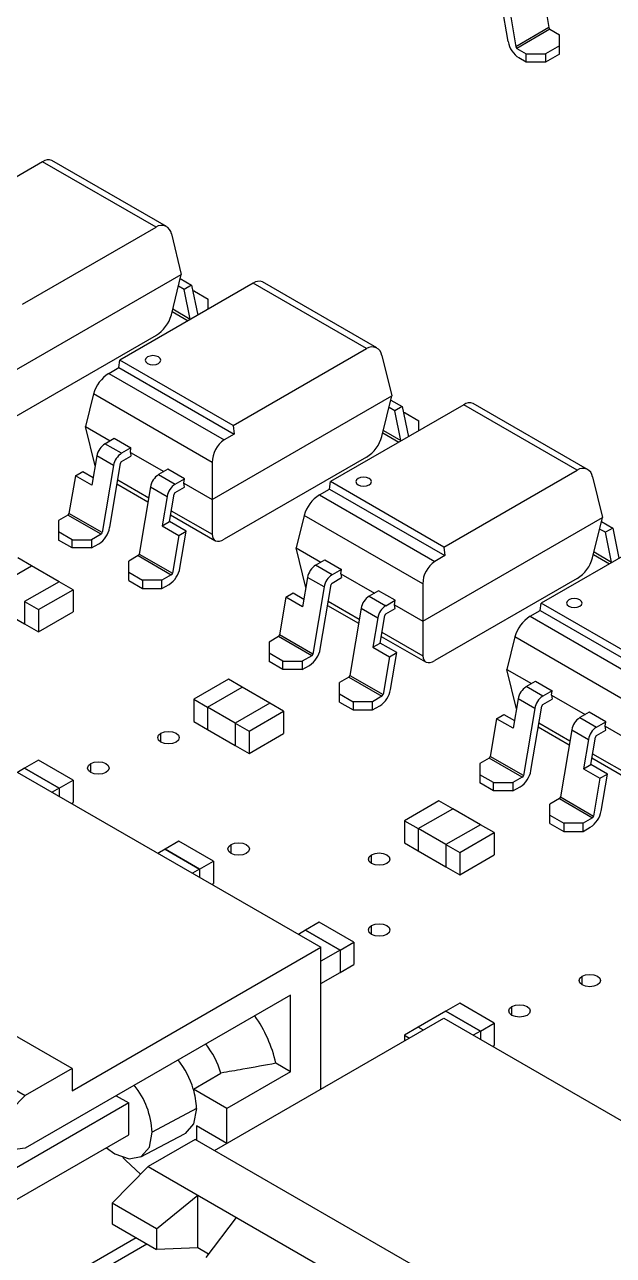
# Model space of a CAD drawing. Header units: millimetres. Extents: x 125 to 686, y 158 to 585.
# Drawn here: x 211.44 to 226.5, y 495.04 to 526.55 of the extents above; entities that cross this region are included whole.
import ezdxf

# ---------------------------------------------------------------- set-up
doc = ezdxf.new("R2010")
doc.units = ezdxf.units.MM

msp = doc.modelspace()

# ---------------------------------------------------------------- linework, layer by layer
at = {"color": 7, "linetype": 'Continuous', "lineweight": 25}
for p, q in [((224.558, 528.197), (224.847, 526.478)), ((223.807, 526.118), (223.648, 527.063)), ((223.836, 526.955), (223.998, 525.988)), ((224.847, 526.478), (223.998, 525.988)), ((224.875, 526.436), (224.026, 525.946)), ((224.875, 526.436), (225.115, 526.297)), ((225.115, 526.011), (224.762, 525.807)), ((225.115, 525.799), (225.115, 526.297)), ((224.026, 525.946), (224.267, 525.807)), ((224.267, 525.595), (224.083, 525.701)), ((224.267, 525.595), (224.267, 525.807)), ((224.267, 525.807), (224.762, 525.807)), ((224.762, 525.807), (224.762, 525.595)), ((225.115, 525.799), (224.762, 525.595)), ((224.762, 525.595), (224.267, 525.595)), ((211.896, 523.043), (208.484, 521.073)), ((214.797, 521.368), (211.896, 523.043)), ((215.062, 521.385), (212.132, 523.076)), ((211.384, 519.398), (214.797, 521.368)), ((215.19, 521.194), (215.442, 520.158)), ((210.846, 517.504), (215.442, 520.158)), ((215.19, 519.121), (215.442, 520.158)), ((215.416, 520.051), (215.704, 519.885)), ((217.284, 519.932), (213.872, 517.962)), ((215.516, 519.776), (215.37, 519.86)), ((215.704, 519.885), (215.516, 519.776)), ((215.675, 519.015), (215.516, 519.776)), ((215.704, 519.885), (215.865, 519.113)), ((215.782, 519.725), (215.737, 519.725)), ((215.782, 519.725), (216.135, 519.521)), ((220.185, 518.258), (217.284, 519.932)), ((220.45, 518.274), (217.52, 519.965)), ((216.135, 519.269), (216.135, 519.521)), ((190.729, 519.256), (219.013, 502.928)), ((215.211, 519.208), (215.621, 518.972)), ((215.227, 519.273), (215.675, 519.015)), ((215.677, 519.004), (215.675, 519.015)), ((214.797, 518.592), (211.153, 516.489)), ((216.772, 516.288), (220.185, 518.258)), ((213.847, 517.772), (213.872, 517.962)), ((216.772, 516.288), (213.872, 517.962)), ((220.578, 518.084), (220.83, 517.047)), ((213.591, 517.625), (213.847, 517.772)), ((213.591, 517.625), (216.542, 515.922)), ((213.847, 517.772), (216.797, 516.069)), ((213.198, 517.096), (212.996, 516.263)), ((216.234, 515.343), (213.198, 517.096)), ((216.234, 514.394), (220.83, 517.047)), ((220.578, 516.01), (220.83, 517.047)), ((220.804, 516.94), (221.092, 516.774)), ((225.838, 515.164), (222.908, 516.855)), ((222.673, 516.822), (219.26, 514.852)), ((220.904, 516.666), (220.758, 516.75)), ((221.092, 516.774), (220.904, 516.666)), ((221.063, 515.904), (220.904, 516.666)), ((221.092, 516.774), (221.253, 516.002)), ((221.17, 516.614), (221.125, 516.614)), ((221.17, 516.614), (221.523, 516.41)), ((225.573, 515.147), (222.673, 516.822)), ((212.996, 516.263), (213.625, 515.9)), ((213.242, 515.253), (212.996, 516.263)), ((216.772, 516.288), (216.797, 516.069)), ((221.523, 516.158), (221.523, 516.41)), ((212.649, 499.825), (184.365, 516.153)), ((213.492, 515.823), (213.73, 515.961)), ((213.73, 515.961), (214.154, 515.716)), ((216.797, 516.069), (216.542, 515.922)), ((220.599, 516.098), (221.009, 515.861)), ((220.615, 516.163), (221.063, 515.904)), ((221.065, 515.894), (221.063, 515.904)), ((213.917, 515.579), (213.492, 515.823)), ((214.154, 515.716), (213.917, 515.579)), ((214.141, 515.602), (214.154, 515.716)), ((214.141, 515.602), (214.997, 515.108)), ((214.141, 515.602), (214.154, 515.503)), ((183.163, 515.459), (211.447, 499.131)), ((213.285, 515.51), (213.158, 514.758)), ((213.709, 515.265), (213.285, 515.51)), ((213.612, 513.676), (213.889, 515.324)), ((213.917, 515.366), (214.154, 515.503)), ((216.234, 515.343), (216.234, 513.503)), ((220.185, 515.482), (216.542, 513.378)), ((212.734, 515.002), (212.571, 514.035)), ((212.734, 515.002), (212.922, 515.111)), ((213.158, 514.758), (212.734, 515.002)), ((212.922, 515.111), (213.192, 514.955)), ((213.709, 515.265), (213.42, 513.546)), ((215.102, 515.169), (214.864, 515.032)), ((214.864, 515.032), (215.288, 514.787)), ((215.526, 514.924), (215.102, 515.169)), ((222.161, 513.177), (225.573, 515.147)), ((225.966, 514.973), (226.219, 513.937)), ((213.799, 514.792), (214.592, 514.334)), ((213.817, 514.898), (214.61, 514.44)), ((214.657, 514.718), (214.367, 512.999)), ((214.657, 514.718), (215.081, 514.473)), ((215.288, 514.787), (215.526, 514.924)), ((215.288, 514.574), (215.526, 514.711)), ((215.513, 514.81), (215.526, 514.924)), ((215.513, 514.81), (216.234, 514.394)), ((215.526, 514.711), (215.513, 514.81)), ((218.979, 514.514), (219.235, 514.662)), ((219.235, 514.662), (219.26, 514.852)), ((219.235, 514.662), (222.185, 512.959)), ((222.161, 513.177), (219.26, 514.852)), ((215.081, 514.473), (214.954, 513.721)), ((215.142, 513.829), (215.261, 514.533)), ((218.979, 514.514), (221.93, 512.811)), ((213.42, 513.546), (212.571, 514.035)), ((215.189, 514.106), (216.234, 513.503)), ((212.544, 513.994), (212.303, 513.855)), ((212.303, 513.855), (212.303, 513.357)), ((213.392, 513.504), (212.544, 513.994)), ((214.954, 513.721), (215.142, 513.829)), ((214.954, 513.721), (215.379, 513.476)), ((215.567, 513.584), (215.142, 513.829)), ((215.171, 514), (216.306, 513.345)), ((218.586, 513.985), (218.384, 513.153)), ((221.622, 512.233), (218.586, 513.985)), ((221.622, 511.283), (226.219, 513.937)), ((228.061, 513.711), (224.648, 511.741)), ((225.966, 512.9), (226.219, 513.937)), ((226.193, 513.83), (226.48, 513.664)), ((212.656, 513.365), (212.303, 513.569)), ((213.392, 513.504), (213.151, 513.365)), ((215.379, 513.476), (215.216, 512.509)), ((215.379, 513.476), (215.567, 513.584)), ((215.408, 512.639), (215.567, 513.584)), ((226.292, 513.555), (226.146, 513.639)), ((226.48, 513.664), (226.292, 513.555)), ((226.451, 512.794), (226.292, 513.555)), ((226.48, 513.664), (226.641, 512.892)), ((212.656, 513.153), (212.303, 513.357)), ((212.656, 513.153), (212.656, 513.365)), ((212.656, 513.365), (213.151, 513.365)), ((213.151, 513.153), (212.656, 513.153)), ((213.151, 513.365), (213.151, 513.153)), ((213.151, 513.153), (213.335, 513.259)), ((218.384, 513.153), (219.013, 512.79)), ((218.63, 512.142), (218.384, 513.153)), ((222.161, 513.177), (222.185, 512.959)), ((211.613, 512.697), (211.26, 512.902)), ((214.34, 512.957), (214.099, 512.818)), ((214.099, 512.32), (214.099, 512.818)), ((214.34, 512.957), (215.188, 512.467)), ((214.367, 512.999), (215.216, 512.509)), ((218.88, 512.713), (219.118, 512.85)), ((219.118, 512.85), (219.542, 512.605)), ((222.185, 512.959), (221.93, 512.811)), ((225.987, 512.987), (226.397, 512.751)), ((226.003, 513.052), (226.451, 512.794)), ((226.454, 512.783), (226.451, 512.794)), ((210.729, 512.187), (211.613, 512.697)), ((210.73, 512.187), (211.613, 512.696)), ((211.613, 512.697), (211.613, 512.696)), ((212.319, 512.288), (211.613, 512.696)), ((214.099, 512.532), (214.452, 512.328)), ((215.188, 512.467), (214.947, 512.328)), ((219.305, 512.468), (218.88, 512.713)), ((219.542, 512.605), (219.305, 512.468)), ((219.529, 512.492), (219.542, 512.605)), ((219.529, 512.492), (220.385, 511.998)), ((219.529, 512.492), (219.542, 512.393)), ((212.32, 512.289), (211.436, 511.779)), ((212.674, 512.085), (212.32, 512.289)), ((214.099, 512.32), (214.452, 512.116)), ((214.947, 512.328), (214.452, 512.328)), ((214.452, 512.328), (214.452, 512.116)), ((214.947, 512.116), (214.947, 512.328)), ((214.947, 512.116), (215.131, 512.222)), ((218.673, 512.4), (218.546, 511.647)), ((219.097, 512.155), (218.673, 512.4)), ((219.097, 512.155), (218.808, 510.435)), ((219, 510.566), (219.277, 512.214)), ((219.305, 512.256), (219.542, 512.393)), ((221.622, 512.233), (221.622, 510.392)), ((225.573, 512.371), (221.93, 510.268)), ((211.79, 511.575), (212.674, 512.085)), ((212.674, 512.085), (212.674, 511.514)), ((214.452, 512.116), (214.947, 512.116)), ((218.122, 511.892), (217.959, 510.925)), ((218.122, 511.892), (218.31, 512.001)), ((218.546, 511.647), (218.122, 511.892)), ((218.31, 512.001), (218.58, 511.845)), ((220.49, 512.058), (220.252, 511.921)), ((220.252, 511.921), (220.676, 511.676)), ((220.914, 511.813), (220.49, 512.058)), ((220.676, 511.676), (220.914, 511.813)), ((220.901, 511.7), (220.914, 511.813)), ((210.73, 511.616), (211.436, 511.208)), ((211.436, 511.779), (211.79, 511.575)), ((211.436, 511.779), (211.436, 511.207)), ((211.79, 511.575), (211.79, 511.003)), ((211.79, 511.003), (212.674, 511.514)), ((219.187, 511.682), (219.98, 511.224)), ((219.205, 511.788), (219.998, 511.33)), ((220.045, 511.608), (219.755, 509.888)), ((220.045, 511.608), (220.469, 511.363)), ((220.676, 511.464), (220.914, 511.601)), ((220.901, 511.7), (221.622, 511.283)), ((220.914, 511.601), (220.901, 511.7)), ((224.367, 511.404), (224.623, 511.551)), ((224.623, 511.551), (224.648, 511.741)), ((224.623, 511.551), (227.574, 509.848)), ((227.549, 510.067), (224.648, 511.741)), ((211.436, 511.207), (211.79, 511.003)), ((220.469, 511.363), (220.342, 510.61)), ((220.53, 510.719), (220.649, 511.422)), ((224.367, 511.404), (227.318, 509.701)), ((217.932, 510.883), (217.691, 510.744)), ((218.78, 510.393), (217.932, 510.883)), ((218.808, 510.435), (217.959, 510.925)), ((220.559, 510.89), (221.694, 510.234)), ((220.577, 510.996), (221.622, 510.392)), ((223.975, 510.875), (223.772, 510.042)), ((227.01, 509.122), (223.975, 510.875)), ((217.691, 510.744), (217.691, 510.246)), ((220.342, 510.61), (220.53, 510.719)), ((220.342, 510.61), (220.767, 510.365)), ((220.955, 510.474), (220.53, 510.719)), ((218.044, 510.254), (217.691, 510.458)), ((218.044, 510.042), (217.691, 510.246)), ((218.044, 510.254), (218.539, 510.254)), ((218.044, 510.042), (218.044, 510.254)), ((218.78, 510.393), (218.539, 510.254)), ((218.539, 510.254), (218.539, 510.042)), ((220.767, 510.365), (220.604, 509.398)), ((220.767, 510.365), (220.955, 510.474)), ((220.796, 509.529), (220.955, 510.474)), ((218.539, 510.042), (218.044, 510.042)), ((218.539, 510.042), (218.723, 510.148)), ((223.772, 510.042), (224.401, 509.679)), ((224.018, 509.032), (223.772, 510.042)), ((216.648, 509.791), (215.764, 509.281)), ((217.001, 509.587), (216.648, 509.791)), ((219.728, 509.846), (219.487, 509.707)), ((219.487, 509.209), (219.487, 509.707)), ((219.728, 509.846), (220.576, 509.357)), ((219.755, 509.888), (220.604, 509.398)), ((224.269, 509.602), (224.506, 509.74)), ((224.693, 509.357), (224.269, 509.602)), ((224.506, 509.74), (224.93, 509.495)), ((216.118, 509.077), (217.001, 509.587)), ((216.118, 509.076), (217.001, 509.586)), ((217.001, 509.587), (217.001, 509.585)), ((217.707, 509.178), (217.001, 509.586)), ((219.487, 509.422), (219.84, 509.217)), ((220.576, 509.357), (220.335, 509.217)), ((224.061, 509.289), (223.935, 508.537)), ((224.485, 509.044), (224.061, 509.289)), ((224.93, 509.495), (224.693, 509.357)), ((224.917, 509.381), (224.93, 509.495)), ((224.917, 509.381), (225.773, 508.887)), ((224.917, 509.381), (224.93, 509.282)), ((215.764, 509.281), (216.118, 509.077)), ((215.764, 509.281), (215.764, 508.709)), ((216.118, 509.077), (216.118, 508.505)), ((216.825, 508.668), (216.118, 509.076)), ((216.118, 509.076), (216.118, 508.506)), ((217.709, 509.179), (216.825, 508.668)), ((217.178, 508.464), (218.062, 508.975)), ((218.062, 508.975), (217.709, 509.179)), ((218.062, 508.975), (218.062, 508.403)), ((219.487, 509.209), (219.84, 509.005)), ((220.335, 509.217), (219.84, 509.217)), ((219.84, 509.217), (219.84, 509.005)), ((219.84, 509.005), (220.335, 509.005)), ((220.335, 509.005), (220.335, 509.217)), ((220.335, 509.005), (220.519, 509.111)), ((224.485, 509.044), (224.196, 507.325)), ((224.388, 507.455), (224.665, 509.103)), ((224.693, 509.145), (224.93, 509.282)), ((215.764, 508.709), (216.118, 508.505)), ((216.825, 508.668), (217.178, 508.464)), ((216.825, 508.668), (216.825, 508.097)), ((223.51, 508.781), (223.348, 507.814)), ((223.51, 508.781), (223.698, 508.89)), ((223.935, 508.537), (223.51, 508.781)), ((223.698, 508.89), (223.968, 508.734)), ((224.593, 508.677), (225.386, 508.219)), ((225.878, 508.948), (225.64, 508.81)), ((225.64, 508.81), (226.065, 508.566)), ((226.302, 508.703), (225.878, 508.948)), ((226.065, 508.566), (226.302, 508.703)), ((226.289, 508.589), (226.302, 508.703)), ((214.923, 508.185), (214.923, 508.409)), ((216.118, 508.506), (216.825, 508.098)), ((216.118, 508.505), (216.118, 508.506)), ((217.178, 508.464), (217.178, 507.893)), ((217.178, 507.893), (218.062, 508.403)), ((224.576, 508.571), (225.368, 508.113)), ((225.433, 508.497), (225.144, 506.778)), ((225.433, 508.497), (225.857, 508.252)), ((226.065, 508.353), (226.302, 508.49)), ((226.289, 508.589), (227.01, 508.173)), ((226.302, 508.49), (226.289, 508.589)), ((216.825, 508.097), (217.178, 507.893)), ((225.857, 508.252), (225.731, 507.5)), ((225.919, 507.608), (226.037, 508.312)), ((211.79, 507.717), (211.436, 507.513)), ((212.674, 507.207), (211.79, 507.717)), ((223.32, 507.773), (223.079, 507.634)), ((224.168, 507.283), (223.32, 507.773)), ((224.196, 507.325), (223.348, 507.814)), ((225.947, 507.779), (227.082, 507.124)), ((225.965, 507.885), (227.01, 507.282)), ((211.437, 507.512), (211.254, 507.407)), ((211.436, 507.513), (212.32, 507.003)), ((211.436, 507.513), (211.436, 507.512)), ((212.32, 507.003), (211.437, 507.512)), ((213.126, 507.407), (213.126, 507.632)), ((223.079, 507.634), (223.079, 507.136)), ((225.731, 507.5), (225.919, 507.608)), ((225.731, 507.5), (226.155, 507.255)), ((226.343, 507.363), (225.919, 507.608)), ((212.32, 507.003), (212.674, 507.207)), ((212.674, 507.207), (212.674, 506.636)), ((223.433, 507.144), (223.079, 507.348)), ((223.433, 506.931), (223.079, 507.136)), ((223.433, 506.931), (223.433, 507.144)), ((223.433, 507.144), (223.928, 507.144)), ((224.168, 507.283), (223.928, 507.144)), ((223.928, 507.144), (223.928, 506.931)), ((226.155, 507.255), (225.992, 506.288)), ((226.155, 507.255), (226.343, 507.363)), ((226.184, 506.418), (226.343, 507.363)), ((212.32, 507.003), (212.137, 506.897)), ((212.32, 507.003), (212.32, 506.792)), ((212.32, 507.003), (212.32, 506.791)), ((223.928, 506.931), (223.433, 506.931)), ((223.928, 506.931), (224.111, 507.038)), ((225.144, 506.778), (225.992, 506.288)), ((212.632, 506.611), (212.674, 506.636)), ((222.036, 506.681), (221.152, 506.17)), ((221.506, 505.966), (222.39, 506.476)), ((221.506, 505.966), (222.389, 506.475)), ((222.39, 506.476), (222.036, 506.681)), ((223.095, 506.067), (222.389, 506.475)), ((222.39, 506.476), (222.39, 506.475)), ((225.116, 506.736), (224.875, 506.597)), ((224.875, 506.099), (224.875, 506.597)), ((225.116, 506.736), (225.964, 506.246)), ((221.152, 506.17), (221.506, 505.966)), ((221.152, 506.17), (221.152, 505.599)), ((224.875, 506.311), (225.229, 506.107)), ((225.964, 506.246), (225.724, 506.107)), ((222.213, 505.558), (221.506, 505.966)), ((221.506, 505.966), (221.506, 505.395)), ((221.506, 505.966), (221.506, 505.395)), ((223.097, 506.068), (222.213, 505.558)), ((222.566, 505.354), (223.45, 505.864)), ((223.45, 505.864), (223.097, 506.068)), ((223.45, 505.864), (223.45, 505.293)), ((224.875, 506.099), (225.229, 505.895)), ((225.724, 506.107), (225.229, 506.107)), ((225.229, 506.107), (225.229, 505.895)), ((225.229, 505.895), (225.724, 505.895)), ((225.724, 505.895), (225.724, 506.107)), ((225.724, 505.895), (225.907, 506.001)), ((215.382, 505.644), (215.029, 505.44)), ((216.266, 505.133), (215.382, 505.644)), ((216.719, 505.333), (216.719, 505.558)), ((221.152, 505.599), (221.506, 505.395)), ((222.213, 505.558), (222.566, 505.354)), ((222.213, 505.558), (222.213, 504.986)), ((215.029, 505.438), (214.846, 505.333)), ((215.029, 505.44), (215.912, 504.929)), ((215.029, 505.44), (215.029, 505.438)), ((215.912, 504.929), (215.029, 505.438)), ((220.311, 505.074), (220.311, 505.299)), ((221.506, 505.395), (222.213, 504.987)), ((221.506, 505.395), (221.506, 505.395)), ((222.566, 505.354), (222.566, 504.782)), ((222.566, 504.782), (223.45, 505.293)), ((215.912, 504.929), (215.729, 504.823)), ((215.912, 504.929), (216.266, 505.133)), ((215.912, 504.929), (215.912, 504.718)), ((215.912, 504.929), (215.912, 504.717)), ((216.266, 505.133), (216.266, 504.562)), ((222.213, 504.986), (222.566, 504.782)), ((216.224, 504.538), (216.266, 504.562)), ((218.621, 503.365), (218.439, 503.259)), ((218.974, 503.57), (218.621, 503.366)), ((218.621, 503.366), (218.621, 503.364)), ((218.621, 503.366), (219.505, 502.856)), ((219.504, 502.855), (218.621, 503.365)), ((219.858, 503.06), (218.974, 503.57)), ((220.311, 503.26), (220.311, 503.484)), ((219.505, 502.856), (219.858, 503.06)), ((219.858, 503.06), (219.858, 502.488)), ((212.649, 499.254), (219.013, 502.928)), ((219.013, 499.294), (219.013, 502.928)), ((219.504, 502.855), (219.013, 502.572)), ((219.504, 502.855), (219.504, 502.284)), ((219.505, 502.856), (219.505, 502.284)), ((219.505, 502.284), (219.858, 502.488)), ((219.013, 502.001), (219.504, 502.284)), ((219.504, 502.284), (219.505, 502.284)), ((225.699, 501.964), (225.699, 502.188)), ((218.235, 501.703), (211.447, 497.784)), ((218.235, 499.743), (218.235, 501.703)), ((222.566, 501.496), (222.213, 501.292)), ((223.45, 500.986), (222.566, 501.496)), ((223.903, 501.186), (223.903, 501.411)), ((216.291, 497.723), (222.16, 501.111)), ((222.213, 501.291), (221.507, 500.883)), ((222.16, 501.111), (250.444, 484.783)), ((222.213, 501.292), (223.097, 500.782)), ((222.213, 501.292), (222.213, 501.291)), ((223.096, 500.782), (222.213, 501.291)), ((221.506, 500.884), (221.152, 500.68)), ((221.636, 500.809), (221.506, 500.884)), ((223.096, 500.782), (222.913, 500.676)), ((223.096, 500.782), (223.096, 500.571)), ((223.097, 500.782), (223.45, 500.986)), ((223.097, 500.782), (223.097, 500.57)), ((223.45, 500.986), (223.45, 500.415)), ((221.152, 500.68), (221.283, 500.605)), ((221.152, 500.68), (221.152, 500.529)), ((223.408, 500.39), (223.45, 500.415)), ((218.235, 499.743), (217.864, 499.957)), ((212.649, 499.825), (211.447, 499.131)), ((212.649, 499.825), (212.649, 499.254)), ((215.752, 499.299), (216.459, 499.707)), ((218.235, 499.743), (216.609, 498.804)), ((216.609, 498.804), (215.752, 499.299)), ((210.528, 498.192), (211.447, 499.131)), ((214.099, 498.943), (210.669, 496.963)), ((213.777, 499.129), (214.099, 498.943)), ((214.099, 498.126), (214.099, 498.943)), ((215.831, 498.804), (214.7, 498.192)), ((216.609, 497.907), (216.609, 498.804)), ((216.608, 497.906), (215.831, 498.355)), ((215.831, 498.355), (215.831, 497.988)), ((210.669, 496.146), (214.099, 498.126)), ((214.405, 497.565), (215.525, 498.154)), ((215.796, 498.009), (214.594, 497.315)), ((244.08, 481.681), (215.796, 498.009)), ((211.447, 497.784), (210.528, 497.662)), ((213.674, 496.376), (214.594, 497.315)), ((214.594, 497.315), (242.878, 480.987)), ((214.806, 495.723), (213.674, 496.376)), ((213.674, 496.376), (213.674, 495.845)), ((214.806, 495.723), (215.866, 496.58)), ((215.866, 495.233), (215.866, 496.58)), ((213.674, 495.845), (214.806, 495.192)), ((216.079, 494.988), (216.856, 496.009)), ((214.291, 495.489), (211.179, 493.693)), ((214.806, 495.723), (214.806, 495.192)), ((211.447, 493.538), (214.559, 495.334)), ((215.866, 495.233), (214.806, 495.192)), ((216.143, 495.073), (215.866, 495.233))]:
    msp.add_line(p, q, dxfattribs=at)
at = {"color": 7, "linetype": 'Continuous', "lineweight": 25, "flags": 128}
for points in [[(214.579, 518.044), (214.535, 518.006), (214.52, 517.962), (214.535, 517.918), (214.579, 517.88), (214.644, 517.855), (214.72, 517.847), (214.797, 517.855), (214.862, 517.88), (214.905, 517.918), (214.92, 517.962), (214.905, 518.006), (214.862, 518.044), (214.797, 518.069), (214.72, 518.078), (214.644, 518.069), (214.579, 518.044)], [(214.579, 518.044), (214.535, 518.006), (214.52, 517.962), (214.535, 517.918), (214.579, 517.88), (214.644, 517.855), (214.72, 517.847), (214.797, 517.855), (214.862, 517.88), (214.905, 517.918), (214.92, 517.962), (214.905, 518.006), (214.862, 518.044), (214.797, 518.069), (214.72, 518.078), (214.644, 518.069), (214.579, 518.044)], [(219.967, 514.933), (219.924, 514.896), (219.908, 514.852), (219.924, 514.807), (219.967, 514.77), (220.032, 514.745), (220.108, 514.736), (220.185, 514.745), (220.25, 514.77), (220.293, 514.807), (220.308, 514.852), (220.293, 514.896), (220.25, 514.933), (220.185, 514.958), (220.108, 514.967), (220.032, 514.958), (219.967, 514.933)], [(219.967, 514.933), (219.924, 514.896), (219.908, 514.852), (219.924, 514.807), (219.967, 514.77), (220.032, 514.745), (220.108, 514.736), (220.185, 514.745), (220.25, 514.77), (220.293, 514.807), (220.308, 514.852), (220.293, 514.896), (220.25, 514.933), (220.185, 514.958), (220.108, 514.967), (220.032, 514.958), (219.967, 514.933)], [(216.234, 513.503), (216.24, 513.445), (216.257, 513.397), (216.284, 513.361), (216.322, 513.337), (216.368, 513.327), (216.421, 513.331), (216.479, 513.348), (216.542, 513.378)], [(225.355, 511.823), (225.312, 511.785), (225.297, 511.741), (225.312, 511.697), (225.355, 511.659), (225.42, 511.634), (225.497, 511.626), (225.573, 511.634), (225.638, 511.659), (225.681, 511.697), (225.697, 511.741), (225.681, 511.785), (225.638, 511.823), (225.573, 511.848), (225.497, 511.857), (225.42, 511.848), (225.355, 511.823)], [(225.355, 511.823), (225.312, 511.785), (225.297, 511.741), (225.312, 511.697), (225.355, 511.659), (225.42, 511.634), (225.497, 511.626), (225.573, 511.634), (225.638, 511.659), (225.681, 511.697), (225.697, 511.741), (225.681, 511.785), (225.638, 511.823), (225.573, 511.848), (225.497, 511.857), (225.42, 511.848), (225.355, 511.823)], [(221.622, 510.392), (221.628, 510.334), (221.645, 510.287), (221.673, 510.25), (221.71, 510.227), (221.756, 510.217), (221.809, 510.22), (221.868, 510.237), (221.93, 510.268)], [(214.923, 508.409), (215.012, 508.444), (215.117, 508.456), (215.222, 508.444), (215.311, 508.409), (215.371, 508.358), (215.392, 508.297), (215.371, 508.236), (215.311, 508.185), (215.222, 508.15), (215.117, 508.138), (215.012, 508.15), (214.923, 508.185), (214.863, 508.236), (214.842, 508.297), (214.863, 508.358), (214.923, 508.409)], [(213.126, 507.632), (213.216, 507.666), (213.321, 507.678), (213.426, 507.666), (213.515, 507.632), (213.575, 507.58), (213.596, 507.519), (213.575, 507.459), (213.515, 507.407), (213.426, 507.373), (213.321, 507.361), (213.216, 507.373), (213.126, 507.407), (213.067, 507.459), (213.046, 507.519), (213.067, 507.58), (213.126, 507.632)], [(216.719, 505.558), (216.808, 505.592), (216.913, 505.604), (217.018, 505.592), (217.107, 505.558), (217.167, 505.506), (217.188, 505.446), (217.167, 505.385), (217.107, 505.333), (217.018, 505.299), (216.913, 505.287), (216.808, 505.299), (216.719, 505.333), (216.659, 505.385), (216.638, 505.446), (216.659, 505.506), (216.719, 505.558)], [(220.311, 505.299), (220.4, 505.333), (220.505, 505.345), (220.61, 505.333), (220.7, 505.299), (220.759, 505.247), (220.78, 505.186), (220.759, 505.126), (220.7, 505.074), (220.61, 505.04), (220.505, 505.028), (220.4, 505.04), (220.311, 505.074), (220.251, 505.126), (220.23, 505.186), (220.251, 505.247), (220.311, 505.299)], [(220.311, 503.484), (220.4, 503.519), (220.505, 503.531), (220.61, 503.519), (220.7, 503.484), (220.759, 503.433), (220.78, 503.372), (220.759, 503.311), (220.7, 503.26), (220.61, 503.225), (220.505, 503.213), (220.4, 503.225), (220.311, 503.26), (220.251, 503.311), (220.23, 503.372), (220.251, 503.433), (220.311, 503.484)], [(225.699, 502.188), (225.788, 502.223), (225.893, 502.235), (225.999, 502.223), (226.088, 502.188), (226.147, 502.137), (226.168, 502.076), (226.147, 502.015), (226.088, 501.964), (225.999, 501.929), (225.893, 501.917), (225.788, 501.929), (225.699, 501.964), (225.639, 502.015), (225.618, 502.076), (225.639, 502.137), (225.699, 502.188)], [(223.903, 501.411), (223.992, 501.445), (224.097, 501.457), (224.202, 501.445), (224.292, 501.411), (224.351, 501.359), (224.372, 501.298), (224.351, 501.238), (224.292, 501.186), (224.202, 501.152), (224.097, 501.14), (223.992, 501.152), (223.903, 501.186), (223.843, 501.238), (223.822, 501.298), (223.843, 501.359), (223.903, 501.411)], [(215.831, 498.804), (215.755, 498.409), (215.539, 498.162), (215.525, 498.154)], [(213.527, 497.796), (213.745, 497.641), (214.11, 497.514), (214.42, 497.574), (214.627, 497.812), (214.7, 498.192)], [(213.951, 497.548), (214.026, 497.465), (214.398, 497.115)]]:
    msp.add_lwpolyline(points, dxfattribs=at)
at = {"color": 7, "linetype": 'Continuous', "lineweight": 25}
for centre, radius, start, end in [((224.909, 526.488), 0.0627, 189.9573, 237.0725), ((224.424, 526.227), 0.627, 189.9573, 237.0725), ((224.06, 525.999), 0.0627, 189.9573, 237.0725), ((212.042, 522.861), 0.233, 67.3728, 128.6589), ((214.94, 521.161), 0.252, 7.5999, 124.6186), ((217.43, 519.75), 0.233, 67.3728, 128.6589), ((214.312, 519.363), 0.91, 302.177, 344.6076), ((220.328, 518.05), 0.252, 7.5999, 124.6186), ((214.076, 516.854), 0.91, 122.177, 164.6076), ((222.818, 516.64), 0.233, 67.3728, 128.6589), ((216.929, 515.345), 0.694, 123.8784, 180.1411), ((219.7, 516.252), 0.91, 302.177, 344.6076), ((213.748, 515.429), 0.47, 122.9275, 170.0427), ((214.172, 515.184), 0.47, 122.9275, 170.0427), ((213.951, 515.314), 0.0627, 122.9275, 170.0427), ((215.119, 514.637), 0.47, 122.9275, 170.0427), ((225.716, 514.94), 0.252, 7.5999, 124.6186), ((215.544, 514.392), 0.47, 122.9275, 170.0427), ((215.322, 514.522), 0.0627, 122.9275, 170.0427), ((219.464, 513.744), 0.91, 122.177, 164.6076), ((212.51, 514.046), 0.0627, 302.9275, 350.0427), ((212.994, 513.784), 0.627, 302.9275, 350.0427), ((213.358, 513.556), 0.0627, 302.9275, 350.0427), ((214.306, 513.009), 0.0627, 302.9275, 350.0427), ((222.317, 512.234), 0.694, 123.8784, 180.1411), ((225.089, 513.142), 0.91, 302.177, 344.6076), ((214.791, 512.748), 0.627, 302.9275, 350.0427), ((215.154, 512.52), 0.0627, 302.9275, 350.0427), ((219.136, 512.319), 0.47, 122.9275, 170.0427), ((219.56, 512.074), 0.47, 122.9275, 170.0427), ((219.339, 512.203), 0.0627, 122.9275, 170.0427), ((220.508, 511.527), 0.47, 122.9275, 170.0427), ((220.932, 511.282), 0.47, 122.9275, 170.0427), ((220.711, 511.411), 0.0627, 122.9275, 170.0427), ((224.852, 510.633), 0.91, 122.177, 164.6076), ((217.898, 510.936), 0.0627, 302.9275, 350.0427), ((218.383, 510.674), 0.627, 302.9275, 350.0427), ((218.746, 510.446), 0.0627, 302.9275, 350.0427), ((219.694, 509.899), 0.0627, 302.9275, 350.0427), ((224.524, 509.208), 0.47, 122.9275, 170.0427), ((220.179, 509.637), 0.627, 302.9275, 350.0427), ((220.542, 509.409), 0.0627, 302.9275, 350.0427), ((224.948, 508.963), 0.47, 122.9275, 170.0427), ((224.727, 509.093), 0.0627, 122.9275, 170.0427), ((225.896, 508.416), 0.47, 122.9275, 170.0427), ((226.32, 508.171), 0.47, 122.9275, 170.0427), ((226.099, 508.301), 0.0627, 122.9275, 170.0427), ((223.286, 507.825), 0.0627, 302.9275, 350.0427), ((223.771, 507.563), 0.627, 302.9275, 350.0427), ((224.134, 507.335), 0.0627, 302.9275, 350.0427), ((225.082, 506.788), 0.0627, 302.9275, 350.0427), ((225.567, 506.527), 0.627, 302.9275, 350.0427), ((225.93, 506.299), 0.0627, 302.9275, 350.0427), ((214.574, 499.22), 3.372, 12.6381, 35.4388), ((214.195, 499.004), 2.371, 17.2668, 37.6909), ((213.485, 498.594), 2.374, 17.281, 37.6767), ((212.61, 498.088), 2.092, 2.8439, 38.745), ((214.116, 498.782), 1.716, 0.731, 17.5365)]:
    msp.add_arc(centre, radius, start, end, dxfattribs=at)
msp.add_open_spline([(217.864, 499.957), (217.583, 499.906), (217.116, 499.821), (216.646, 499.74), (216.459, 499.707)], degree=3, knots=[0, 0, 0, 0, 0.600679, 1, 1, 1, 1], dxfattribs=at)

doc.saveas('drawing.dxf')
